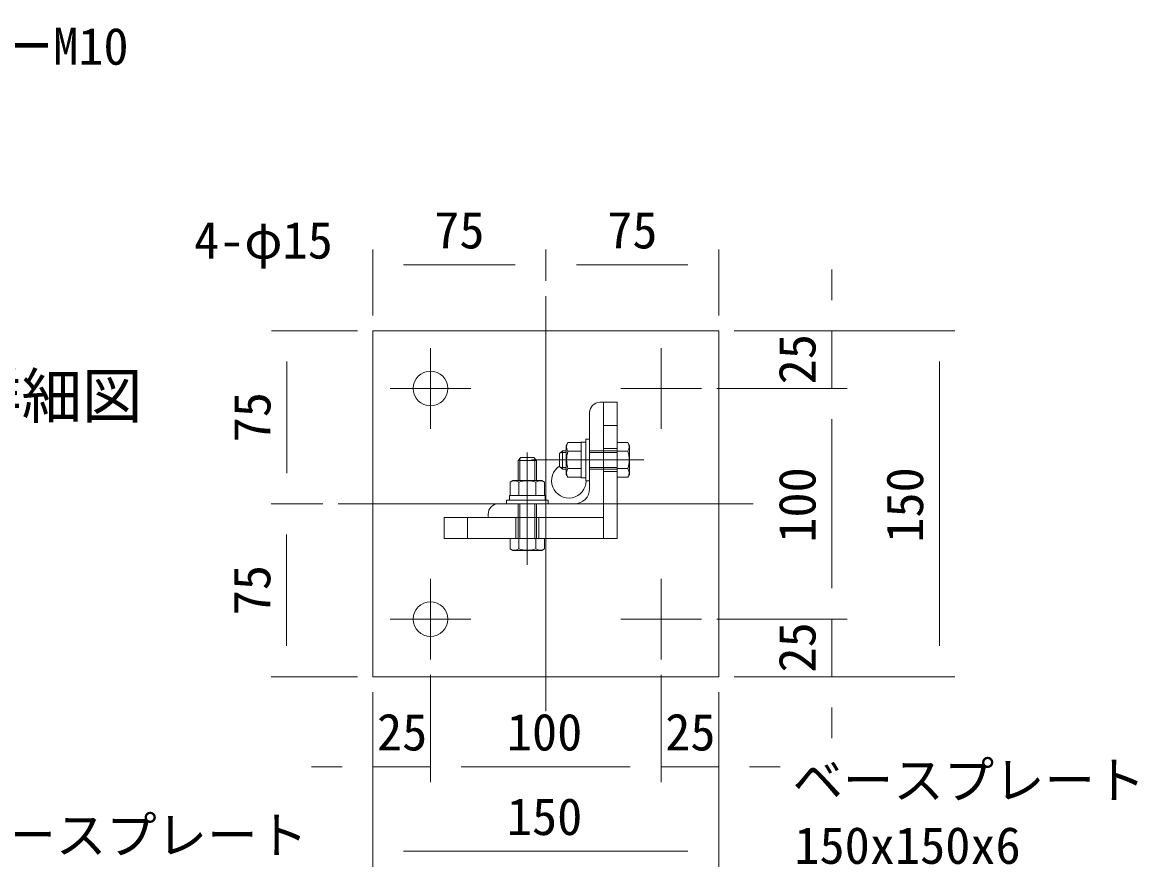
# Model space of a CAD drawing. Units: millimetres, scale not verified, with parts at other scales. Extents: x -4200 to 4200, y -2970 to 2970.
# Drawn here: x -2751 to -1300, y -1423 to -324 of the extents above; entities that cross this region are included whole.
import ezdxf
from ezdxf.enums import TextEntityAlignment as Align

# ---------------------------------------------------------------- set-up
doc = ezdxf.new("R2010")
doc.units = ezdxf.units.MM
doc.header["$LTSCALE"] = 20
doc.linetypes.add('USER1', pattern=[50.8, 31.75, -6.35, 6.35, -6.35])
doc.layers.add('0-0_D-TTL-TXT', color=7, linetype='Continuous')
for name, color, linetype, lineweight in [('0-1_D-STR1', 1, 'Continuous', 18), ('0-2_D-BMK', 2, 'USER1', 13), ('0-3_D-STR3', 3, 'Continuous', 13), ('0-4_D-STR-DIM', 7, 'Continuous', 9), ('0-6_D-STR-TXT', 7, 'Continuous', 9)]:
    doc.layers.add(name, color=color, linetype=linetype, lineweight=lineweight)
doc.styles.add('ＭＳ ゴシック', font='')
doc.styles.get('ＭＳ ゴシック').set_extended_font_data('MS Gothic')

msp = doc.modelspace()

# ---------------------------------------------------------------- linework, layer by layer
at = {"layer": '0-1_D-STR1'}
for p, q in [((-1999.54, -818.48), (-1995.04, -818.48)), ((-2013.04, -930.98), (-2013.04, -831.98)), ((-2131.54, -950.48), (-2032.54, -950.48)), ((-2145.04, -968.48), (-2145.04, -963.98))]:
    msp.add_line(p, q, dxfattribs=at)
msp.add_lwpolyline([(-1995.04, -818.48), (-1995.04, -968.48), (-2145.04, -968.48)], dxfattribs=at)
for centre, radius, start, end in [((-1999.54, -831.98), 13.5, 90, 180), ((-2032.54, -930.98), 19.5, 270, 0), ((-2131.54, -963.98), 13.5, 90, 180)]:
    msp.add_arc(centre, radius, start, end, dxfattribs=at)
at = {"layer": '0-2_D-BMK'}
for p, q in [((-2070.04, -1220.48), (-2070.04, -680.48)), ((-2220.04, -852.98), (-2220.04, -747.98)), ((-1920.04, -852.98), (-1920.04, -747.98)), ((-2272.54, -800.48), (-2167.54, -800.48)), ((-1867.54, -800.48), (-1972.54, -800.48)), ((-2094.04, -883.76), (-2094.04, -1029.98)), ((-2088.75, -893.48), (-1942.54, -893.48)), ((-1800.04, -950.48), (-2340.04, -950.48)), ((-2220.04, -1047.98), (-2220.04, -1152.98)), ((-1920.04, -1047.98), (-1920.04, -1152.98)), ((-2272.54, -1100.48), (-2167.54, -1100.48)), ((-1867.54, -1100.48), (-1972.54, -1100.48))]:
    msp.add_line(p, q, dxfattribs=at)
at = {"layer": '0-3_D-STR3'}
for p, q in [((-1845.04, -1175.48), (-1845.04, -725.48)), ((-1977.04, -848.48), (-1995.04, -848.48)), ((-2017.84, -866.48), (-2017.84, -920.48)), ((-2013.04, -866.48), (-2017.84, -866.48)), ((-2048.44, -881.48), (-2052.04, -885.08)), ((-2052.04, -885.08), (-2052.04, -901.88)), ((-2043.34, -883.73), (-2050.69, -883.73)), ((-2048.44, -881.48), (-2048.44, -905.48)), ((-2043.34, -881.48), (-2048.44, -881.48)), ((-2043.34, -912.23), (-2043.34, -874.73)), ((-2023.84, -882.22), (-2041.16, -882.22)), ((-2023.84, -916), (-2023.84, -870.96)), ((-1977.04, -881.48), (-2013.04, -881.48)), ((-1977.04, -883.73), (-2013.04, -883.73)), ((-1977.04, -878.48), (-1995.04, -878.48)), ((-1977.04, -870.96), (-1963.23, -870.96)), ((-1977.04, -916), (-1977.04, -870.96)), ((-1977.04, -882.22), (-1963.23, -882.22)), ((-1961.14, -874.58), (-1963.23, -870.96)), ((-1961.14, -912.38), (-1961.14, -874.58)), ((-2106.04, -894.08), (-2102.44, -890.48)), ((-2082.04, -894.08), (-2106.04, -894.08)), ((-2106.04, -920.18), (-2106.04, -894.08)), ((-2103.79, -920.18), (-2103.79, -891.83)), ((-2085.64, -890.48), (-2102.44, -890.48)), ((-2082.04, -894.08), (-2085.64, -890.48)), ((-2084.29, -920.18), (-2084.29, -891.83)), ((-2082.04, -920.18), (-2082.04, -894.08)), ((-2048.44, -905.48), (-2052.04, -901.88)), ((-2043.34, -903.23), (-2050.69, -903.23)), ((-2043.34, -905.48), (-2048.44, -905.48)), ((-2023.84, -904.74), (-2041.16, -904.74)), ((-1977.04, -903.23), (-2013.04, -903.23)), ((-1977.04, -905.48), (-2013.04, -905.48)), ((-1977.04, -908.48), (-1995.04, -908.48)), ((-1977.04, -904.74), (-1963.23, -904.74)), ((-1961.14, -912.38), (-1963.23, -916)), ((-2112.79, -920.18), (-2075.29, -920.18)), ((-2105.3, -939.68), (-2105.3, -922.35)), ((-2082.78, -939.68), (-2082.78, -922.35)), ((-1977.04, -916), (-1963.23, -916)), ((-2116.56, -939.68), (-2071.52, -939.68)), ((-2067.04, -945.68), (-2121.04, -945.68)), ((-2106.04, -995.48), (-2106.04, -950.48)), ((-2103.79, -995.48), (-2103.79, -950.48)), ((-2084.29, -995.48), (-2084.29, -950.48)), ((-2082.04, -995.48), (-2082.04, -950.48)), ((-2067.04, -950.48), (-2067.04, -945.68)), ((-2202.04, -968.48), (-2202.04, -995.48)), ((-2172.04, -968.48), (-2172.04, -995.48)), ((-2109.04, -995.48), (-2109.04, -968.48)), ((-2079.04, -995.48), (-2079.04, -968.48)), ((-1977.04, -995.48), (-2202.04, -995.48)), ((-2116.56, -995.48), (-2116.56, -1009.29)), ((-2116.56, -995.48), (-2071.52, -995.48)), ((-2105.3, -995.48), (-2105.3, -1009.29)), ((-2082.78, -995.48), (-2082.78, -1009.29)), ((-2071.52, -995.48), (-2071.52, -1009.29)), ((-2112.94, -1011.38), (-2116.56, -1009.29)), ((-2112.94, -1011.38), (-2075.14, -1011.38)), ((-2075.14, -1011.38), (-2071.52, -1009.29))]:
    msp.add_line(p, q, dxfattribs=at)
for points in [[(-1845.04, -1175.48), (-2295.04, -1175.48), (-2295.04, -725.48), (-1845.04, -725.48)], [(-2202.04, -968.48), (-1995.04, -968.48), (-1995.04, -995.48), (-1995.04, -818.48)], [(-1977.04, -995.48), (-1977.04, -818.48), (-1995.04, -818.48)], [(-2013.04, -866.48), (-2013.04, -920.48), (-2017.84, -920.48)], [(-2023.84, -870.96), (-2041.16, -870.96), (-2043.34, -874.73)], [(-2023.84, -916), (-2041.16, -916), (-2043.34, -912.23)], [(-2116.56, -939.68), (-2116.56, -922.35), (-2112.79, -920.18)], [(-2071.52, -939.68), (-2071.52, -922.35), (-2075.29, -920.18)], [(-2067.04, -950.48), (-2121.04, -950.48), (-2121.04, -945.68)]]:
    msp.add_lwpolyline(points, dxfattribs=at)
for points in [[(-2023.84, -870.38), (-2017.84, -870.38), (-2017.84, -916.58), (-2023.84, -916.58)], [(-2070.94, -939.68), (-2070.94, -945.68), (-2117.14, -945.68), (-2117.14, -939.68)]]:
    msp.add_lwpolyline(points, close=True, dxfattribs=at)
for centre in [(-2220.04, -800.48), (-2220.04, -1100.48)]:
    msp.add_circle(centre, 22.5, dxfattribs=at)
for centre, radius, start, end in [((-2032.94, -876.59), 9.97, 145.61586, 214.38414), ((-2005.65, -893.48), 37.26, 162.4121, 197.5879), ((-1971.45, -876.59), 9.97, 325.61585, 34.38415), ((-1998.74, -893.48), 37.26, 342.4121, 17.5879), ((-2040.04, -920.48), 22.5, 122.23095, 360), ((-2032.94, -910.37), 9.97, 145.61584, 214.38415), ((-1971.45, -910.37), 9.97, 325.61585, 34.38415), ((-2110.93, -930.58), 9.97, 55.61584, 124.38415), ((-2094.04, -957.87), 37.26, 72.4121, 107.5879), ((-2077.15, -930.58), 9.97, 55.61586, 124.38414), ((-2110.93, -1001.06), 9.97, 235.61585, 304.38415), ((-2094.04, -973.77), 37.26, 252.4121, 287.5879), ((-2077.15, -1001.06), 9.97, 235.61585, 304.38415)]:
    msp.add_arc(centre, radius, start, end, dxfattribs=at)
at = {"layer": '0-4_D-STR-DIM'}
for p, q in [((-2295.04, -705.48), (-2295.04, -619.48)), ((-2070.04, -660.48), (-2070.04, -619.48)), ((-2070.04, -660.48), (-2070.04, -619.49)), ((-1845.04, -705.48), (-1845.04, -619.49)), ((-2255.04, -639.48), (-2110.04, -639.48)), ((-2030.04, -639.49), (-1885.04, -639.49)), ((-1697.87, -685.48), (-1697.87, -645.48)), ((-2315.04, -725.48), (-2427.06, -725.48)), ((-1825.04, -725.48), (-1537.87, -725.48)), ((-1825.04, -725.48), (-1677.87, -725.48)), ((-1697.87, -800.48), (-1697.87, -725.48)), ((-2407.06, -910.48), (-2407.06, -765.48)), ((-1557.87, -765.48), (-1557.87, -1135.48)), ((-1847.54, -800.48), (-1677.87, -800.48)), ((-1847.54, -800.48), (-1677.87, -800.48)), ((-1697.87, -1060.48), (-1697.87, -840.48)), ((-1697.87, -840.48), (-1697.87, -880.48)), ((-2360.04, -950.48), (-2427.21, -950.48)), ((-2360.04, -950.48), (-2427.06, -950.48)), ((-2407.21, -990.48), (-2407.21, -1135.48)), ((-1697.87, -1060.48), (-1697.87, -1020.48)), ((-1847.54, -1100.48), (-1677.87, -1100.48)), ((-1847.54, -1100.48), (-1677.87, -1100.48)), ((-1697.87, -1100.48), (-1697.87, -1175.48)), ((-2220.04, -1172.98), (-2220.04, -1312.65)), ((-2220.04, -1172.98), (-2220.04, -1312.65)), ((-1920.04, -1172.98), (-1920.04, -1312.65)), ((-1920.04, -1172.98), (-1920.04, -1312.65)), ((-2315.04, -1175.48), (-2427.21, -1175.48)), ((-1825.04, -1175.48), (-1537.87, -1175.48)), ((-1825.04, -1175.48), (-1677.87, -1175.48)), ((-2295.04, -1195.48), (-2295.04, -1422.65)), ((-2295.04, -1195.48), (-2295.04, -1312.65)), ((-1845.04, -1195.48), (-1845.04, -1422.65)), ((-1845.04, -1195.48), (-1845.04, -1312.65)), ((-1697.87, -1215.48), (-1697.87, -1255.48)), ((-2335.04, -1292.65), (-2375.04, -1292.65)), ((-2220.04, -1292.65), (-2295.04, -1292.65)), ((-2180.04, -1292.65), (-1960.04, -1292.65)), ((-2180.04, -1292.65), (-2140.04, -1292.65)), ((-1960.04, -1292.65), (-2000.04, -1292.65)), ((-1920.04, -1292.65), (-1845.04, -1292.65)), ((-1805.04, -1292.65), (-1765.04, -1292.65)), ((-1885.04, -1402.65), (-2255.04, -1402.65))]:
    msp.add_line(p, q, dxfattribs=at)

# ---------------------------------------------------------------- texts
at = {"layer": '0-0_D-TTL-TXT', "style": 'ＭＳ ゴシック'}
msp.add_text('左門柱後付ベースプレート詳細図', height=57.77, dxfattribs=at).set_placement((-3776.68, -856.43), align=Align.BOTTOM_LEFT)
at = {"layer": '0-4_D-STR-DIM', "style": 'ＭＳ ゴシック'}
for s, p in [('75', (-2215.14, -632.73)), ('75', (-1990.14, -632.74)), ('25', (-2289.64, -1285.9)), ('100', (-2120.69, -1285.9)), ('25', (-1914.64, -1285.9)), ('150', (-2120.69, -1395.9))]:
    msp.add_text(s, height=48.09, dxfattribs=at).set_placement(p, align=Align.BOTTOM_LEFT)
for s, p in [('25', (-1704.61, -795.08)), ('75', (-2413.81, -870.58)), ('100', (-1704.61, -1001.13)), ('150', (-1564.61, -1001.13)), ('75', (-2413.96, -1095.58)), ('25', (-1704.61, -1170.08))]:
    msp.add_text(s, height=48.09, rotation=90, dxfattribs=at).set_placement(p, align=Align.BOTTOM_LEFT)
at = {"layer": '0-6_D-STR-TXT', "style": 'ＭＳ ゴシック'}
for s, p in [('他穿孔めねじアンカーM10', (-3366.93, -393.67)), ('4-φ15', (-2527.71, -645.94)), ('ベースプレート', (-1749.04, -1348.5)), ('後付けベースプレート', (-3035.44, -1419.97)), ('150x150x6 ', (-1746.59, -1433.39))]:
    msp.add_text(s, height=48.09, dxfattribs=at).set_placement(p, align=Align.BOTTOM_LEFT)

doc.saveas('drawing.dxf')
